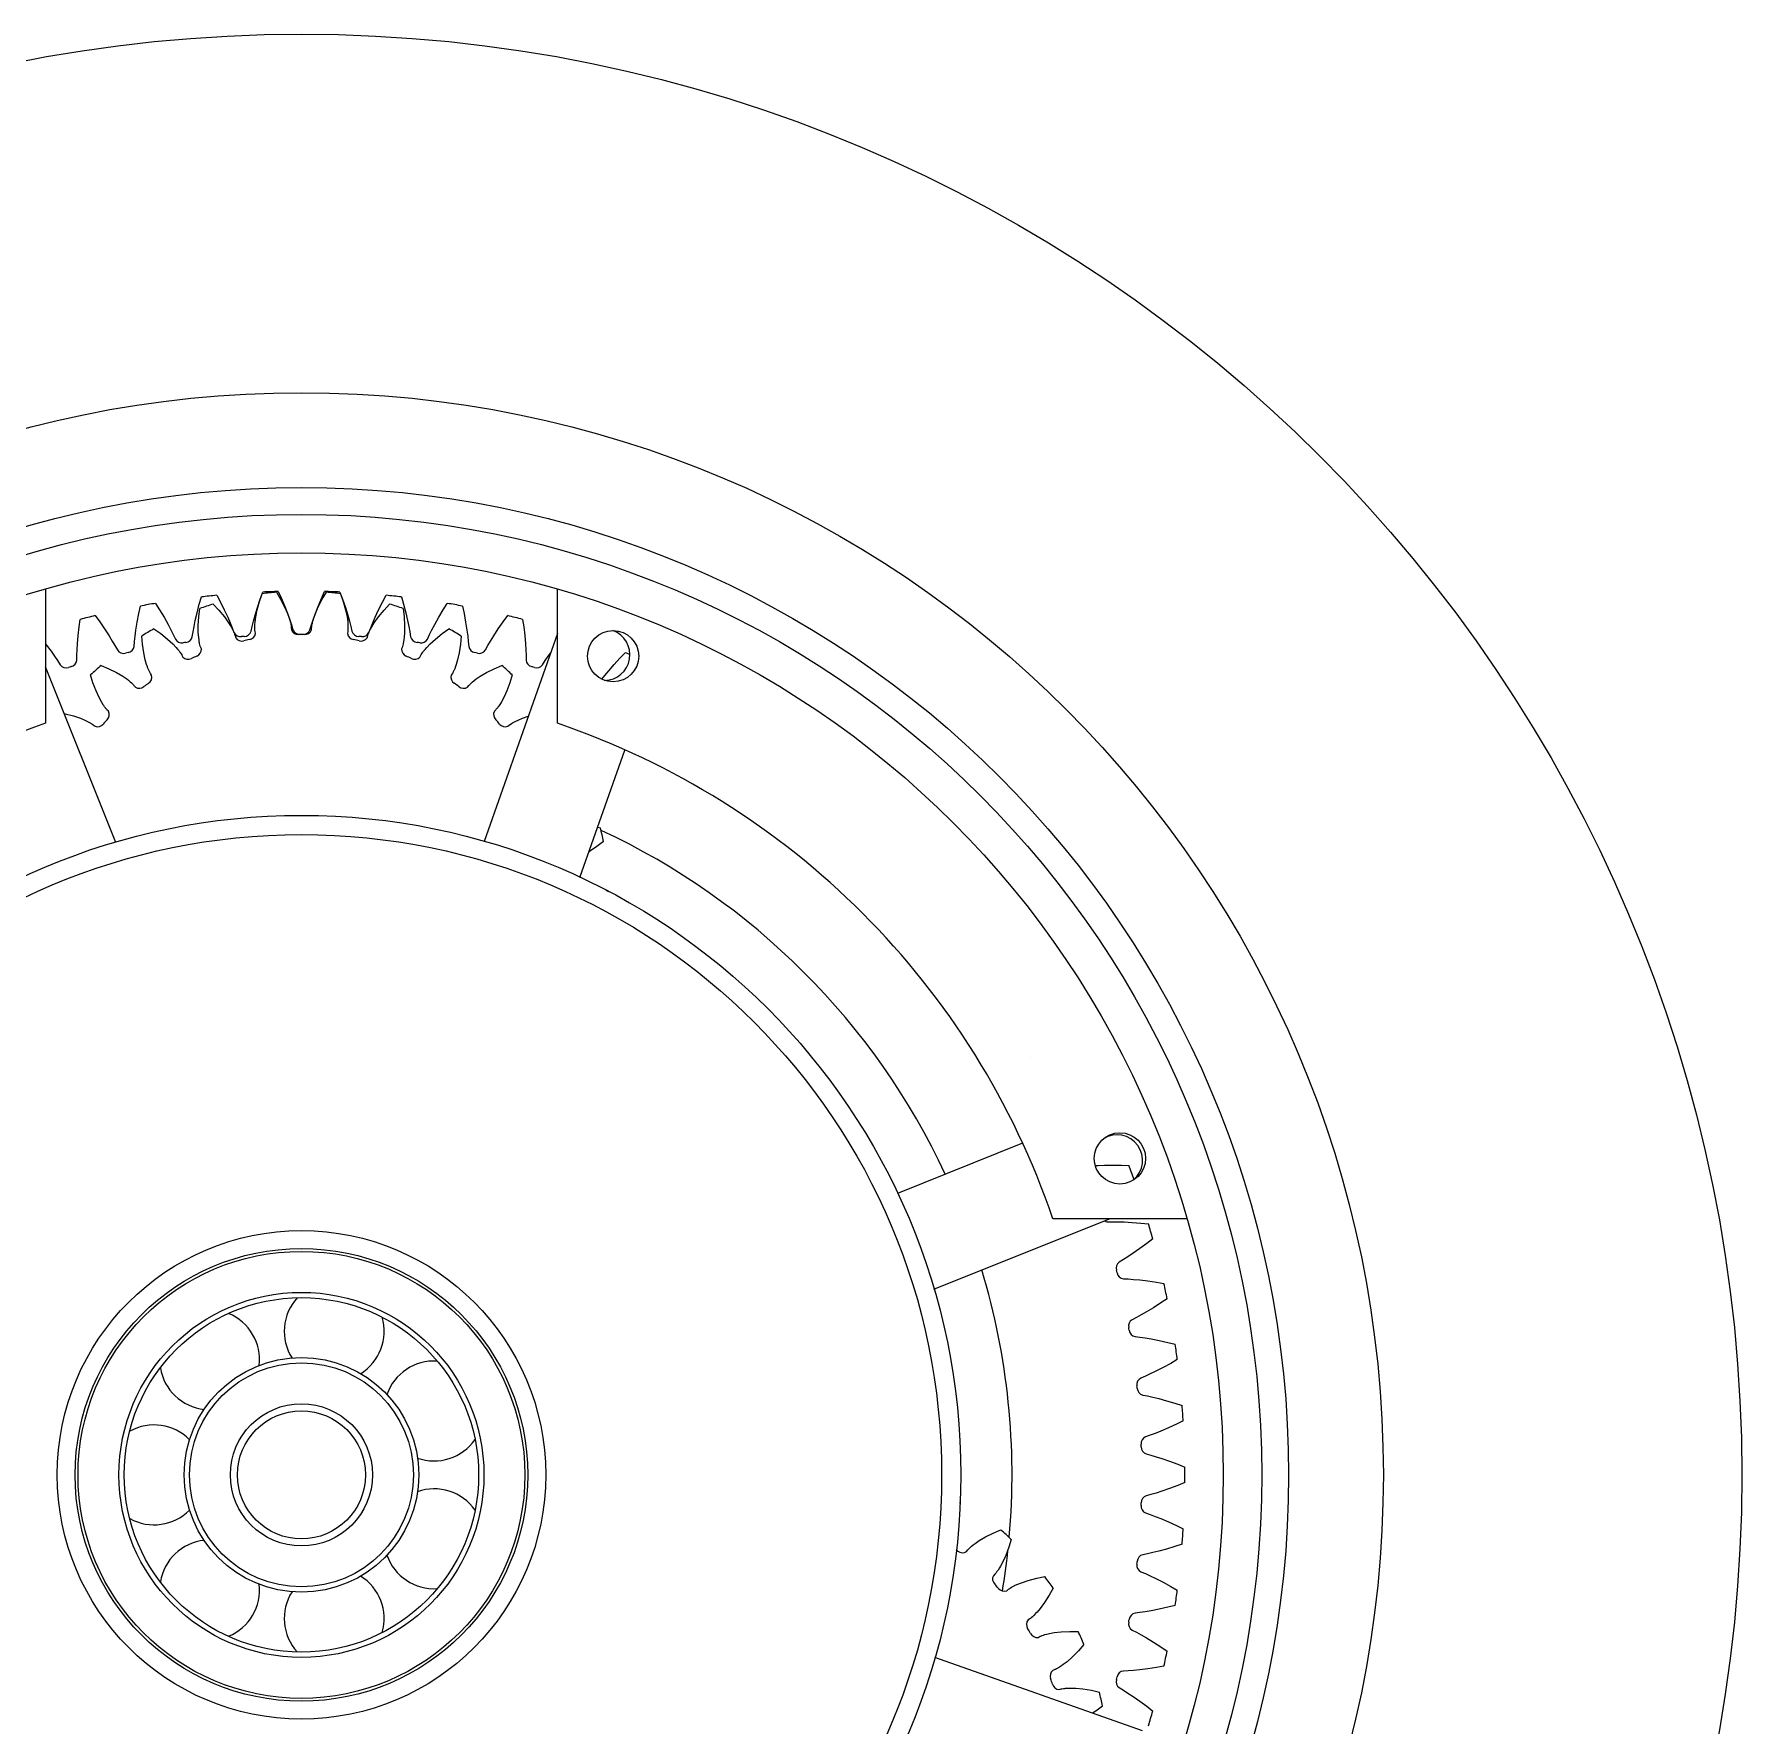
# Model space of a CAD drawing. Extents: x -3282 to 4846, y -1718 to 1845.
# Drawn here: x -2934.1 to -2667.4, y -1479.7 to -1215.5 of the extents above; entities that cross this region are included whole.
import ezdxf

# ---------------------------------------------------------------- set-up
doc = ezdxf.new("R2010")
doc.units = 0
doc.layers.get('0').update_dxf_attribs({"linetype": 'CONTINUOUS'})

msp = doc.modelspace()

# ---------------------------------------------------------------- linework, layer by layer
at = {"color": 4}
for p, q in [((-2932.395513, -1302.210172), (-2932.395513, -1323.167813)), ((-2852.395513, -1323.167813), (-2852.395513, -1302.210172)), ((-2852.395513, -1309.154648), (-2863.877328, -1341.61283)), ((-2921.388594, -1341.756888), (-2932.395513, -1314.338362)), ((-2848.893068, -1347.230793), (-2841.862527, -1327.356008)), ((-2779.766326, -1388.746059), (-2799.292114, -1396.58451)), ((-2793.613382, -1411.545938), (-2766.194857, -1400.539019)), ((-2754.066666, -1400.539019), (-2775.024307, -1400.539019)), ((-2761.011142, -1480.539019), (-2793.469324, -1469.057204))]:
    msp.add_line(p, q, dxfattribs=at)
at = {"color": 6}
for p, q in [((-2908.346781, -1304.567682), (-2908.018466, -1303.426025)), ((-2905.621354, -1303.174078), (-2905.062849, -1304.222527)), ((-2905.062849, -1304.222527), (-2904.451484, -1305.442475)), ((-2899.295091, -1305.445417), (-2898.933136, -1304.138681)), ((-2899.258684, -1305.079387), (-2898.823043, -1303.786197)), ((-2898.933136, -1304.138681), (-2898.510763, -1302.927099)), ((-2898.823043, -1303.786197), (-2898.41589, -1302.670223)), ((-2896.31297, -1302.696103), (-2895.647925, -1303.793391)), ((-2896.007043, -1302.586104), (-2895.523035, -1303.670959)), ((-2895.647925, -1303.793391), (-2895.022195, -1304.996317)), ((-2895.523035, -1303.670959), (-2894.998258, -1304.930581)), ((-2889.79278, -1304.93061), (-2889.267991, -1303.670959)), ((-2889.768831, -1304.996317), (-2889.143101, -1303.793391)), ((-2889.267991, -1303.670959), (-2888.783984, -1302.586104)), ((-2889.143101, -1303.793391), (-2888.478056, -1302.696102)), ((-2886.375136, -1302.670223), (-2885.967983, -1303.786197)), ((-2886.280262, -1302.9271), (-2885.85789, -1304.138681)), ((-2885.967983, -1303.786197), (-2885.532351, -1305.079358)), ((-2885.85789, -1304.138681), (-2885.495936, -1305.445417)), ((-2880.339556, -1305.442502), (-2879.728177, -1304.222527)), ((-2879.728177, -1304.222527), (-2879.169672, -1303.174078)), ((-2876.772561, -1303.426025), (-2876.444245, -1304.567682)), ((-2927.115097, -1308.110933), (-2926.948865, -1306.934694)), ((-2924.610146, -1306.351586), (-2923.911161, -1307.312102)), ((-2918.04423, -1307.35284), (-2917.792805, -1306.011606)), ((-2917.792805, -1306.011606), (-2917.544928, -1304.849827)), ((-2915.17123, -1304.43128), (-2914.54095, -1305.438216)), ((-2914.54095, -1305.438216), (-2913.845975, -1306.612545)), ((-2913.845975, -1306.612545), (-2913.229881, -1307.721926)), ((-2908.977585, -1307.124302), (-2908.691152, -1305.888111)), ((-2908.691152, -1305.888111), (-2908.346781, -1304.567682)), ((-2908.519805, -1307.865323), (-2908.437446, -1306.511888)), ((-2908.437446, -1306.511888), (-2908.276205, -1305.238966)), ((-2906.174465, -1304.55607), (-2905.295815, -1305.49111)), ((-2905.295815, -1305.49111), (-2904.433656, -1306.537652)), ((-2904.451484, -1305.442475), (-2903.914277, -1306.59213)), ((-2904.433656, -1306.537652), (-2903.779938, -1307.459848)), ((-2903.914277, -1306.59213), (-2903.526758, -1307.478522)), ((-2899.891039, -1307.224287), (-2899.630651, -1306.292586)), ((-2899.630651, -1306.292586), (-2899.258684, -1305.079387)), ((-2899.617086, -1307.307786), (-2899.5172, -1306.553776)), ((-2899.5172, -1306.553776), (-2899.295091, -1305.445417)), ((-2895.022195, -1304.996317), (-2894.574498, -1306.034277)), ((-2894.998258, -1304.930581), (-2894.542556, -1306.114909)), ((-2894.574498, -1306.034277), (-2894.320028, -1306.75104)), ((-2894.542556, -1306.114909), (-2894.217811, -1307.026174)), ((-2894.320028, -1306.75104), (-2894.226962, -1307.0577)), ((-2894.226962, -1307.0577), (-2894.128973, -1307.424502)), ((-2894.217812, -1307.026172), (-2893.95774, -1307.808664)), ((-2890.833286, -1307.808665), (-2890.573214, -1307.026172)), ((-2890.586314, -1307.136186), (-2890.470997, -1306.751038)), ((-2890.573215, -1307.026174), (-2890.248469, -1306.114906)), ((-2890.470999, -1306.751042), (-2890.216528, -1306.034277)), ((-2890.248469, -1306.114906), (-2889.79278, -1304.93061)), ((-2890.216528, -1306.034277), (-2889.768831, -1304.996317)), ((-2885.532351, -1305.079358), (-2885.160374, -1306.29259)), ((-2885.495936, -1305.445417), (-2885.273826, -1306.553776)), ((-2885.273826, -1306.553776), (-2885.17394, -1307.307783)), ((-2885.160374, -1306.29259), (-2884.899987, -1307.224288)), ((-2881.264268, -1307.478522), (-2880.876747, -1306.592127)), ((-2881.011088, -1307.459848), (-2880.35737, -1306.537652)), ((-2880.876747, -1306.592127), (-2880.339556, -1305.442502)), ((-2880.35737, -1306.537652), (-2879.495211, -1305.49111)), ((-2879.495211, -1305.49111), (-2878.61656, -1304.556069)), ((-2876.514821, -1305.238967), (-2876.35358, -1306.511888)), ((-2876.444245, -1304.567682), (-2876.099881, -1305.888081)), ((-2876.35358, -1306.511888), (-2876.271221, -1307.865323)), ((-2876.099881, -1305.888081), (-2875.813441, -1307.124305)), ((-2871.561144, -1307.721923), (-2870.945067, -1306.612572)), ((-2870.945067, -1306.612572), (-2870.250076, -1305.438216)), ((-2870.250076, -1305.438216), (-2869.619796, -1304.43128)), ((-2867.246098, -1304.849827), (-2866.998221, -1306.011606)), ((-2866.998221, -1306.011606), (-2866.746802, -1307.35281)), ((-2860.879865, -1307.312102), (-2860.18088, -1306.351586)), ((-2857.842161, -1306.934694), (-2857.67593, -1308.110933)), ((-2927.383949, -1310.730463), (-2927.272349, -1309.466439)), ((-2927.272349, -1309.466439), (-2927.115097, -1308.110933)), ((-2923.911161, -1307.312102), (-2923.135961, -1308.435092)), ((-2923.135961, -1308.435092), (-2922.443981, -1309.498794)), ((-2922.443981, -1309.498794), (-2921.936871, -1310.322627)), ((-2918.463617, -1310.384336), (-2918.371917, -1309.56487)), ((-2918.371918, -1309.564873), (-2918.243732, -1308.606)), ((-2918.243732, -1308.606), (-2918.04423, -1307.35284)), ((-2917.240647, -1310.809292), (-2917.347585, -1309.530662)), ((-2915.433755, -1308.425713), (-2914.379899, -1309.157639)), ((-2914.379899, -1309.157639), (-2913.318992, -1310.002058)), ((-2913.229881, -1307.721926), (-2912.781473, -1308.579127)), ((-2912.781475, -1308.579125), (-2912.415032, -1309.317807)), ((-2912.415032, -1309.317807), (-2912.086295, -1310.015937)), ((-2909.444557, -1309.644671), (-2909.320985, -1308.882967)), ((-2909.320985, -1308.882967), (-2909.172345, -1308.071895)), ((-2909.172346, -1308.071897), (-2908.977585, -1307.124302)), ((-2908.506621, -1308.995641), (-2908.519805, -1307.865323)), ((-2908.447556, -1309.753941), (-2908.506621, -1308.995641)), ((-2903.779938, -1307.459848), (-2903.382006, -1308.108041)), ((-2903.526759, -1307.478519), (-2903.212736, -1308.240964)), ((-2903.382006, -1308.108042), (-2903.227215, -1308.38865)), ((-2903.227215, -1308.38865), (-2903.055104, -1308.727064)), ((-2903.212736, -1308.240964), (-2902.933499, -1308.960326)), ((-2903.055104, -1308.727064), (-2903.051063, -1308.73544)), ((-2903.051063, -1308.73544), (-2902.955456, -1308.94107)), ((-2902.955456, -1308.94107), (-2902.925589, -1309.008765)), ((-2902.925589, -1309.008765), (-2902.833493, -1309.23207)), ((-2902.833493, -1309.23207), (-2902.773675, -1309.395225)), ((-2902.773675, -1309.395225), (-2902.747497, -1309.475139)), ((-2902.747499, -1309.475132), (-2902.660074, -1309.812629)), ((-2900.272299, -1308.774241), (-2900.095893, -1308.023014)), ((-2900.095893, -1308.023014), (-2899.891038, -1307.224285)), ((-2899.667935, -1308.242281), (-2899.667038, -1308.138425)), ((-2899.664905, -1308.458985), (-2899.667935, -1308.242281)), ((-2899.667038, -1308.138425), (-2899.664231, -1308.015548)), ((-2899.664578, -1308.469286), (-2899.664905, -1308.458985)), ((-2899.651765, -1308.701852), (-2899.664578, -1308.469286)), ((-2899.664231, -1308.015548), (-2899.654215, -1307.782961)), ((-2899.654215, -1307.782961), (-2899.649806, -1307.708488)), ((-2899.640691, -1308.814759), (-2899.651765, -1308.701852)), ((-2899.649806, -1307.708488), (-2899.617086, -1307.307781)), ((-2899.583285, -1309.158638), (-2899.640691, -1308.814759)), ((-2894.128973, -1307.424502), (-2894.126761, -1307.433535)), ((-2894.126761, -1307.433535), (-2894.075996, -1307.654549)), ((-2894.075996, -1307.654549), (-2894.060857, -1307.726975)), ((-2894.060857, -1307.726975), (-2894.0172, -1307.964548)), ((-2894.0172, -1307.964548), (-2893.992611, -1308.136574)), ((-2893.992611, -1308.136574), (-2893.983621, -1308.220185)), ((-2893.983621, -1308.220177), (-2893.968276, -1308.568477)), ((-2893.95774, -1307.808664), (-2893.729363, -1308.545752)), ((-2891.061665, -1308.545757), (-2890.833286, -1307.808665)), ((-2890.82275, -1308.568477), (-2890.807405, -1308.220177)), ((-2890.807405, -1308.220177), (-2890.794762, -1308.107435)), ((-2890.794762, -1308.107435), (-2890.758942, -1307.877287)), ((-2890.758942, -1307.877287), (-2890.757121, -1307.867143)), ((-2890.757121, -1307.867143), (-2890.715029, -1307.654545)), ((-2890.715029, -1307.654545), (-2890.692559, -1307.553145)), ((-2890.692559, -1307.553145), (-2890.664266, -1307.433537)), ((-2890.664266, -1307.433537), (-2890.606111, -1307.208114)), ((-2890.606111, -1307.208114), (-2890.586314, -1307.136186)), ((-2885.150335, -1308.814759), (-2885.207741, -1309.158638)), ((-2885.17394, -1307.307783), (-2885.146666, -1307.627091)), ((-2885.141747, -1308.731114), (-2885.150336, -1308.814767)), ((-2885.146666, -1307.627091), (-2885.12708, -1308.006251)), ((-2885.130032, -1308.557735), (-2885.141747, -1308.731114)), ((-2885.12334, -1308.316276), (-2885.130032, -1308.557735)), ((-2885.12708, -1308.006251), (-2885.126795, -1308.015546)), ((-2885.126795, -1308.015546), (-2885.123091, -1308.242286)), ((-2885.123091, -1308.242286), (-2885.12334, -1308.316276)), ((-2884.899988, -1307.224285), (-2884.695133, -1308.023013)), ((-2884.695133, -1308.023013), (-2884.518729, -1308.774236)), ((-2882.130952, -1309.812629), (-2882.043527, -1309.475132)), ((-2882.043527, -1309.475132), (-2882.00772, -1309.367482)), ((-2882.00772, -1309.367482), (-2881.924833, -1309.149811)), ((-2881.924833, -1309.149811), (-2881.920942, -1309.140267)), ((-2881.920942, -1309.140267), (-2881.835568, -1308.941065)), ((-2881.85753, -1308.960331), (-2881.57829, -1308.240965)), ((-2881.835568, -1308.941065), (-2881.792507, -1308.846553)), ((-2881.792507, -1308.846553), (-2881.739964, -1308.735441)), ((-2881.739964, -1308.735441), (-2881.636212, -1308.527036)), ((-2881.636212, -1308.527036), (-2881.601893, -1308.460795)), ((-2881.601893, -1308.460795), (-2881.40902, -1308.10804)), ((-2881.57829, -1308.240965), (-2881.264268, -1307.478519)), ((-2881.409022, -1308.108044), (-2881.011088, -1307.459848)), ((-2876.284405, -1308.995641), (-2876.34347, -1309.753939)), ((-2876.271221, -1307.865323), (-2876.284405, -1308.995641)), ((-2875.813441, -1307.124305), (-2875.61868, -1308.071897)), ((-2875.618681, -1308.071895), (-2875.470042, -1308.882967)), ((-2875.470042, -1308.882967), (-2875.34647, -1309.644665)), ((-2872.704734, -1310.015942), (-2872.375995, -1309.317807)), ((-2872.375995, -1309.317807), (-2872.009551, -1308.579125)), ((-2872.009553, -1308.579127), (-2871.561144, -1307.721923)), ((-2871.472034, -1310.002058), (-2870.411127, -1309.157638)), ((-2870.411127, -1309.157638), (-2869.35727, -1308.425713)), ((-2867.443441, -1309.530663), (-2867.550379, -1310.809292)), ((-2866.746802, -1307.35281), (-2866.547294, -1308.606003)), ((-2866.547294, -1308.606003), (-2866.419108, -1309.564873)), ((-2866.419109, -1309.56487), (-2866.327409, -1310.384335)), ((-2862.854155, -1310.322627), (-2862.347043, -1309.498791)), ((-2862.347043, -1309.498791), (-2861.655082, -1308.435117)), ((-2861.655082, -1308.435117), (-2860.879865, -1307.312102)), ((-2857.67593, -1308.110933), (-2857.51868, -1309.466408)), ((-2857.51868, -1309.466408), (-2857.407077, -1310.730466)), ((-2932.395513, -1310.751846), (-2932.276183, -1310.901236)), ((-2932.276183, -1310.901236), (-2931.511689, -1311.914077)), ((-2931.511689, -1311.914077), (-2930.948346, -1312.700529)), ((-2927.479248, -1312.519805), (-2927.444935, -1311.695939)), ((-2927.444935, -1311.695942), (-2927.383949, -1310.730463)), ((-2921.936872, -1310.322625), (-2921.519794, -1311.033946)), ((-2921.519794, -1311.033946), (-2921.143159, -1311.707445)), ((-2918.533755, -1311.152804), (-2918.463617, -1310.384336)), ((-2917.039811, -1312.150274), (-2917.240647, -1310.809292)), ((-2916.791908, -1313.253151), (-2917.039811, -1312.150274)), ((-2913.318992, -1310.002058), (-2912.487824, -1310.768187)), ((-2912.487824, -1310.768187), (-2911.963821, -1311.31948)), ((-2911.963821, -1311.319481), (-2911.75407, -1311.561775)), ((-2911.75407, -1311.561775), (-2911.515361, -1311.857009)), ((-2911.515361, -1311.857009), (-2911.509667, -1311.864362)), ((-2911.509667, -1311.864362), (-2911.373396, -1312.04562)), ((-2911.373396, -1312.04562), (-2911.330107, -1312.105627)), ((-2911.330107, -1312.105627), (-2911.193596, -1312.304904)), ((-2911.193596, -1312.304904), (-2911.101163, -1312.452056)), ((-2908.39625, -1310.15269), (-2908.447557, -1309.753937)), ((-2908.385079, -1310.226452), (-2908.39625, -1310.15269)), ((-2908.346519, -1310.45604), (-2908.385079, -1310.226452)), ((-2908.323717, -1310.576815), (-2908.346519, -1310.45604)), ((-2908.303002, -1310.678588), (-2908.323717, -1310.576815)), ((-2908.254983, -1310.889927), (-2908.303002, -1310.678588)), ((-2908.252521, -1310.899934), (-2908.254983, -1310.889927)), ((-2908.191635, -1311.124754), (-2908.252521, -1310.899934)), ((-2908.157328, -1311.232892), (-2908.191635, -1311.124754)), ((-2908.02968, -1311.55732), (-2908.157328, -1311.232892)), ((-2876.633698, -1311.232892), (-2876.761346, -1311.55732)), ((-2876.607907, -1311.15286), (-2876.633701, -1311.232899)), ((-2876.560401, -1310.985705), (-2876.607907, -1311.15286)), ((-2876.503653, -1310.750914), (-2876.560401, -1310.985705)), ((-2876.488025, -1310.678592), (-2876.503653, -1310.750914)), ((-2876.444507, -1310.456038), (-2876.488025, -1310.678592)), ((-2876.442853, -1310.446886), (-2876.444507, -1310.456038)), ((-2876.383179, -1310.07194), (-2876.442853, -1310.446886)), ((-2876.34347, -1309.753939), (-2876.383179, -1310.07194)), ((-2873.674675, -1312.426922), (-2873.548342, -1312.231241)), ((-2873.548342, -1312.231241), (-2873.542552, -1312.222715)), ((-2873.542552, -1312.222715), (-2873.417628, -1312.045616)), ((-2873.417628, -1312.045616), (-2873.355857, -1311.962123)), ((-2873.355857, -1311.962123), (-2873.281361, -1311.864363)), ((-2873.281361, -1311.864363), (-2873.136546, -1311.682083)), ((-2873.136546, -1311.682083), (-2873.089205, -1311.624425)), ((-2873.089205, -1311.624425), (-2872.827204, -1311.319479)), ((-2872.827207, -1311.319482), (-2872.303202, -1310.768187)), ((-2872.303202, -1310.768187), (-2871.472034, -1310.002058)), ((-2867.751215, -1312.150274), (-2867.999118, -1313.253151)), ((-2867.550379, -1310.809292), (-2867.751215, -1312.150274)), ((-2866.327409, -1310.384335), (-2866.257272, -1311.152798)), ((-2863.64787, -1311.707449), (-2863.271232, -1311.033947)), ((-2863.271232, -1311.033947), (-2862.854154, -1310.322625)), ((-2857.407077, -1310.730466), (-2857.346091, -1311.695942)), ((-2857.346091, -1311.695939), (-2857.311778, -1312.519805)), ((-2853.84268, -1312.700529), (-2853.461692, -1312.168653)), ((-2842.644971, -1312.994788), (-2841.81911, -1312.140899)), ((-2930.948348, -1312.700527), (-2930.482666, -1313.381021)), ((-2930.482666, -1313.381021), (-2930.059967, -1314.026606)), ((-2927.49561, -1313.291294), (-2927.479248, -1312.519805)), ((-2923.686162, -1314.13591), (-2922.50316, -1314.632732)), ((-2922.50316, -1314.632732), (-2921.289872, -1315.238124)), ((-2916.576475, -1313.982601), (-2916.791908, -1313.253151)), ((-2916.443386, -1314.361969), (-2916.576476, -1313.982596)), ((-2916.417123, -1314.431796), (-2916.443386, -1314.361969)), ((-2916.331671, -1314.648349), (-2916.417123, -1314.431796)), ((-2916.284257, -1314.761745), (-2916.331671, -1314.648349)), ((-2916.242835, -1314.856987), (-2916.284257, -1314.761745)), ((-2916.151925, -1315.053724), (-2916.242835, -1314.856987)), ((-2916.147436, -1315.063001), (-2916.151925, -1315.053724)), ((-2916.041138, -1315.270249), (-2916.147436, -1315.063001)), ((-2911.101163, -1312.452056), (-2911.058942, -1312.524782)), ((-2911.058946, -1312.524775), (-2910.903261, -1312.836721)), ((-2873.887765, -1312.836721), (-2873.732081, -1312.524775)), ((-2873.732081, -1312.524775), (-2873.674675, -1312.426922)), ((-2868.578516, -1314.924483), (-2868.68284, -1315.142344)), ((-2868.548193, -1314.856991), (-2868.578516, -1314.924483)), ((-2868.459354, -1314.648348), (-2868.548193, -1314.856991)), ((-2868.455834, -1314.63974), (-2868.459354, -1314.648348)), ((-2868.319508, -1314.285394), (-2868.455834, -1314.63974)), ((-2868.21455, -1313.982598), (-2868.319508, -1314.285394)), ((-2867.999118, -1313.253151), (-2868.21455, -1313.982598)), ((-2863.501154, -1315.238124), (-2862.287866, -1314.632732)), ((-2862.287866, -1314.632732), (-2861.104862, -1314.135909)), ((-2857.311778, -1312.519805), (-2857.295417, -1313.291288)), ((-2854.731062, -1314.026611), (-2854.30836, -1313.381022)), ((-2854.30836, -1313.381022), (-2853.842679, -1312.700527)), ((-2845.01903, -1315.701246), (-2844.402198, -1314.956004)), ((-2844.402198, -1314.956004), (-2843.568936, -1313.998984)), ((-2843.568936, -1313.998984), (-2842.644971, -1312.994788)), ((-2924.957996, -1316.843075), (-2925.328439, -1315.614621)), ((-2924.482743, -1318.112998), (-2924.957996, -1316.843075)), ((-2921.289872, -1315.238124), (-2920.31758, -1315.814701)), ((-2920.31758, -1315.814701), (-2919.690407, -1316.245001)), ((-2919.690407, -1316.245002), (-2919.434864, -1316.438391)), ((-2919.434864, -1316.438391), (-2919.139988, -1316.677544)), ((-2919.139988, -1316.677544), (-2919.13289, -1316.683552)), ((-2919.13289, -1316.683552), (-2918.961911, -1316.832517)), ((-2918.961911, -1316.832517), (-2918.907092, -1316.882212)), ((-2918.907092, -1316.882212), (-2918.732132, -1317.048752)), ((-2918.732132, -1317.048752), (-2918.611124, -1317.173471)), ((-2918.611124, -1317.173471), (-2918.554706, -1317.235829)), ((-2918.55471, -1317.235823), (-2918.337571, -1317.508584)), ((-2915.985097, -1315.36889), (-2916.041138, -1315.270249)), ((-2915.792787, -1315.65969), (-2915.985097, -1315.36889)), ((-2868.805929, -1315.36889), (-2868.998239, -1315.65969)), ((-2868.764061, -1315.29597), (-2868.805932, -1315.368897)), ((-2868.68284, -1315.142344), (-2868.764061, -1315.29597)), ((-2866.453455, -1317.508584), (-2866.236316, -1317.235823)), ((-2866.236316, -1317.235823), (-2866.159819, -1317.152044)), ((-2866.159819, -1317.152044), (-2865.995563, -1316.986905)), ((-2865.995563, -1316.986905), (-2865.988127, -1316.979769)), ((-2865.988127, -1316.979769), (-2865.829111, -1316.832514)), ((-2865.829111, -1316.832514), (-2865.751331, -1316.763687)), ((-2865.751331, -1316.763687), (-2865.658138, -1316.683553)), ((-2865.658138, -1316.683553), (-2865.478589, -1316.535365)), ((-2865.478589, -1316.535365), (-2865.420295, -1316.48881)), ((-2865.420295, -1316.48881), (-2865.100618, -1316.245)), ((-2865.100621, -1316.245003), (-2864.473446, -1315.814701)), ((-2864.473446, -1315.814701), (-2863.501154, -1315.238124)), ((-2859.833031, -1316.843075), (-2860.308283, -1318.112998)), ((-2859.462588, -1315.614622), (-2859.833031, -1316.843075)), ((-2845.472789, -1316.274057), (-2845.019029, -1315.701245)), ((-2924.010956, -1319.140232), (-2924.482743, -1318.112998)), ((-2923.64857, -1319.808951), (-2924.010956, -1319.140232)), ((-2923.439514, -1320.152358), (-2923.648572, -1319.808947)), ((-2923.399307, -1320.215199), (-2923.439514, -1320.152358)), ((-2923.270698, -1320.409254), (-2923.399307, -1320.215199)), ((-2923.200744, -1320.510313), (-2923.270698, -1320.409254)), ((-2861.520327, -1320.409252), (-2861.650604, -1320.594865)), ((-2861.515094, -1320.401565), (-2861.520327, -1320.409252)), ((-2861.308074, -1320.083306), (-2861.515094, -1320.401565)), ((-2861.142455, -1319.808949), (-2861.308074, -1320.083306)), ((-2860.78007, -1319.140232), (-2861.142455, -1319.808948)), ((-2860.308283, -1318.112998), (-2860.78007, -1319.140232)), ((-2929.460936, -1321.648471), (-2929.310573, -1321.677102)), ((-2929.310573, -1321.677102), (-2927.997929, -1322.017008)), ((-2927.997929, -1322.017008), (-2926.927007, -1322.378835)), ((-2926.927007, -1322.378835), (-2926.224075, -1322.669335)), ((-2926.224075, -1322.669336), (-2925.933909, -1322.805369)), ((-2925.933909, -1322.805369), (-2925.595754, -1322.977988)), ((-2925.595754, -1322.977988), (-2925.587561, -1322.982388)), ((-2925.587561, -1322.982388), (-2925.389347, -1323.09255)), ((-2923.140425, -1320.594862), (-2923.200744, -1320.510313)), ((-2923.010598, -1320.768398), (-2923.140425, -1320.594862)), ((-2923.004279, -1320.776539), (-2923.010598, -1320.768398)), ((-2922.857214, -1320.957158), (-2923.004279, -1320.776539)), ((-2922.781889, -1321.041992), (-2922.857214, -1320.957158)), ((-2922.533321, -1321.286454), (-2922.781889, -1321.041992)), ((-2862.009137, -1321.041992), (-2862.257706, -1321.286454)), ((-2861.953023, -1320.97937), (-2862.009142, -1321.041998)), ((-2861.841636, -1320.845989), (-2861.953023, -1320.97937)), ((-2861.694296, -1320.654578), (-2861.841636, -1320.845989)), ((-2861.650604, -1320.594865), (-2861.694296, -1320.654578)), ((-2859.401675, -1323.092547), (-2859.311284, -1323.041396)), ((-2859.311284, -1323.041396), (-2859.203466, -1322.982389)), ((-2859.203466, -1322.982389), (-2858.997032, -1322.874769)), ((-2858.997032, -1322.874769), (-2858.930332, -1322.841352)), ((-2858.930332, -1322.841352), (-2858.56695, -1322.669335)), ((-2858.566953, -1322.669337), (-2857.864019, -1322.378835)), ((-2857.864019, -1322.378835), (-2856.96615, -1322.075477)), ((-2925.389347, -1323.09255), (-2925.325394, -1323.129761)), ((-2925.325394, -1323.129761), (-2925.119631, -1323.256286)), ((-2925.119631, -1323.256286), (-2924.975338, -1323.35312)), ((-2924.975338, -1323.35312), (-2924.907187, -1323.402385)), ((-2924.907193, -1323.402381), (-2924.638088, -1323.624035)), ((-2860.152938, -1323.624035), (-2859.883833, -1323.402381)), ((-2859.883833, -1323.402381), (-2859.79159, -1323.336337)), ((-2859.79159, -1323.336337), (-2859.596588, -1323.208958)), ((-2859.596588, -1323.208958), (-2859.587831, -1323.203524)), ((-2859.587831, -1323.203524), (-2859.401675, -1323.092547)), ((-2845.224171, -1341.642076), (-2846.245933, -1342.418175)), ((-2846.115563, -1339.379007), (-2845.683634, -1339.480468)), ((-2847.376862, -1343.166218), (-2847.474706, -1343.221196)), ((-2846.245933, -1342.418175), (-2847.376862, -1343.166218)), ((-2844.85166, -1349.223798), (-2844.405199, -1349.434069)), ((-2768.379253, -1392.242727), (-2767.921912, -1392.213832)), ((-2767.921914, -1392.213832), (-2766.955349, -1392.173564)), ((-2766.955349, -1392.173564), (-2765.686584, -1392.152427)), ((-2765.686584, -1392.152427), (-2764.322067, -1392.167129)), ((-2764.322067, -1392.167129), (-2763.134895, -1392.209499)), ((-2766.45028, -1401.019423), (-2765.67869, -1401.00885)), ((-2765.67869, -1401.00885), (-2764.854128, -1401.01439)), ((-2764.854131, -1401.01439), (-2763.887112, -1401.041644)), ((-2763.887112, -1401.041644), (-2762.619963, -1401.109062)), ((-2762.619963, -1401.109062), (-2761.259795, -1401.218912)), ((-2761.259795, -1401.218912), (-2760.078471, -1401.343992)), ((-2761.444886, -1405.206937), (-2762.483791, -1405.935617)), ((-2760.349635, -1404.393017), (-2761.444886, -1405.206937)), ((-2759.414098, -1403.660937), (-2760.349635, -1404.393017)), ((-2763.985754, -1406.912817), (-2764.645698, -1407.312728)), ((-2763.289422, -1406.471169), (-2763.985754, -1406.912817)), ((-2762.483791, -1405.935617), (-2763.289424, -1406.47117)), ((-2764.000328, -1409.901186), (-2763.229881, -1409.944462)), ((-2763.229881, -1409.944462), (-2762.407714, -1410.007507)), ((-2762.407716, -1410.007507), (-2761.444954, -1410.10215)), ((-2761.444954, -1410.10215), (-2760.185595, -1410.257796)), ((-2760.185595, -1410.257796), (-2758.836403, -1410.462259)), ((-2758.836403, -1410.462259), (-2757.666682, -1410.66944)), ((-2758.149875, -1413.692122), (-2759.299234, -1414.427658)), ((-2757.165549, -1413.027084), (-2758.149875, -1413.692122)), ((-2761.952908, -1415.952141), (-2762.639141, -1416.305042)), ((-2761.227465, -1415.560142), (-2761.952908, -1415.952141)), ((-2760.386438, -1415.082093), (-2761.227467, -1415.560143)), ((-2759.299234, -1414.427658), (-2760.386438, -1415.082093)), ((-2762.175905, -1418.932213), (-2761.410353, -1419.029128)), ((-2761.410353, -1419.029128), (-2760.594587, -1419.149371)), ((-2760.594589, -1419.14937), (-2759.640775, -1419.310942)), ((-2759.640775, -1419.310942), (-2758.39534, -1419.554057)), ((-2758.39534, -1419.554057), (-2757.063698, -1419.852137)), ((-2757.063698, -1419.852137), (-2755.911278, -1420.140409)), ((-2758.93222, -1424.352592), (-2759.804548, -1424.770811)), ((-2757.802013, -1423.775591), (-2758.93222, -1424.352592)), ((-2756.604145, -1423.122022), (-2757.802013, -1423.775591)), ((-2755.575827, -1422.527267), (-2756.604145, -1423.122022)), ((-2760.555566, -1425.11125), (-2761.264744, -1425.415422)), ((-2759.804545, -1424.77081), (-2760.555566, -1425.11125)), ((-2760.985899, -1428.068507), (-2760.228972, -1428.218588)), ((-2760.228972, -1428.218588), (-2759.423581, -1428.395442)), ((-2759.423583, -1428.395442), (-2758.483363, -1428.623155)), ((-2758.483363, -1428.623155), (-2757.257921, -1428.952555)), ((-2757.257921, -1428.952555), (-2755.950315, -1429.342799)), ((-2755.950315, -1429.342799), (-2754.820811, -1429.710758)), ((-2754.652676, -1432.115202), (-2755.719978, -1432.636776)), ((-2759.800535, -1434.345521), (-2760.529204, -1434.599483)), ((-2759.027596, -1434.058299), (-2759.800535, -1434.345521)), ((-2758.128222, -1433.70195), (-2759.027598, -1434.0583)), ((-2756.960519, -1433.205194), (-2758.128222, -1433.70195)), ((-2755.719978, -1432.636776), (-2756.960519, -1433.205194)), ((-2760.436107, -1437.265556), (-2759.691494, -1437.468072)), ((-2759.691494, -1437.468072), (-2758.900401, -1437.700677)), ((-2758.900403, -1437.700676), (-2757.978357, -1437.993421)), ((-2757.978357, -1437.993421), (-2756.778879, -1438.407501)), ((-2756.778879, -1438.407501), (-2755.50168, -1438.888009)), ((-2755.50168, -1438.888009), (-2754.400595, -1439.333861)), ((-2757.97836, -1443.084618), (-2758.900403, -1443.377362)), ((-2756.77885, -1442.670526), (-2757.97836, -1443.084618)), ((-2755.50168, -1442.190029), (-2756.77885, -1442.670526)), ((-2754.400595, -1441.744177), (-2755.50168, -1442.190029)), ((-2789.501155, -1444.530663), (-2789.542285, -1445.022445)), ((-2759.691493, -1443.609966), (-2760.436102, -1443.81248)), ((-2758.900401, -1443.377361), (-2759.691493, -1443.609966)), ((-2760.529209, -1446.478553), (-2759.800536, -1446.732517)), ((-2759.800536, -1446.732517), (-2759.027596, -1447.019739)), ((-2759.027598, -1447.019738), (-2758.128219, -1447.376089)), ((-2758.128219, -1447.376089), (-2756.960547, -1447.872832)), ((-2756.960547, -1447.872832), (-2755.719978, -1448.441262)), ((-2755.719978, -1448.441262), (-2754.652676, -1448.962836)), ((-2787.158335, -1451.245003), (-2786.53116, -1450.814701)), ((-2786.53116, -1450.814701), (-2785.558868, -1450.238124)), ((-2785.558868, -1450.238124), (-2784.345579, -1449.632732)), ((-2784.345579, -1449.632732), (-2783.162576, -1449.135909)), ((-2781.520301, -1450.614622), (-2781.890744, -1451.843075)), ((-2788.511169, -1452.508584), (-2788.294029, -1452.235823)), ((-2788.294029, -1452.235823), (-2788.217533, -1452.152044)), ((-2788.217533, -1452.152044), (-2788.053277, -1451.986905)), ((-2788.053277, -1451.986905), (-2788.04584, -1451.979769)), ((-2788.04584, -1451.979769), (-2787.886825, -1451.832514)), ((-2787.886825, -1451.832514), (-2787.809045, -1451.763687)), ((-2787.809045, -1451.763687), (-2787.715851, -1451.683553)), ((-2787.715851, -1451.683553), (-2787.536303, -1451.535365)), ((-2787.536303, -1451.535365), (-2787.478009, -1451.48881)), ((-2787.478009, -1451.48881), (-2787.158332, -1451.245)), ((-2782.365997, -1453.112998), (-2782.837783, -1454.140232)), ((-2781.890744, -1451.843075), (-2782.365997, -1453.112998)), ((-2760.228972, -1452.85945), (-2760.985894, -1453.009529)), ((-2759.423581, -1452.682595), (-2760.228972, -1452.85945)), ((-2758.483366, -1452.454884), (-2759.423584, -1452.682596)), ((-2757.257892, -1452.125474), (-2758.483366, -1452.454884)), ((-2755.950315, -1451.735238), (-2757.257892, -1452.125474)), ((-2754.820811, -1451.36728), (-2755.950315, -1451.735238)), ((-2784.06685, -1456.041992), (-2784.315419, -1456.286454)), ((-2784.010736, -1455.97937), (-2784.066855, -1456.041998)), ((-2783.89935, -1455.845989), (-2784.010736, -1455.97937)), ((-2783.75201, -1455.654578), (-2783.89935, -1455.845989)), ((-2783.708317, -1455.594865), (-2783.75201, -1455.654578)), ((-2783.57804, -1455.409252), (-2783.708317, -1455.594865)), ((-2783.572807, -1455.401565), (-2783.57804, -1455.409252)), ((-2783.365788, -1455.083306), (-2783.572807, -1455.401565)), ((-2783.200169, -1454.808949), (-2783.365788, -1455.083306)), ((-2782.837783, -1454.140232), (-2783.200169, -1454.808948)), ((-2777.538167, -1456.677102), (-2776.27772, -1456.437097)), ((-2761.264749, -1455.662613), (-2760.555567, -1455.966788)), ((-2760.555567, -1455.966788), (-2759.804545, -1456.307228)), ((-2759.804548, -1456.307227), (-2758.932217, -1456.725447)), ((-2782.210652, -1458.624035), (-2781.941547, -1458.402381)), ((-2781.941547, -1458.402381), (-2781.849303, -1458.336337)), ((-2781.849303, -1458.336337), (-2781.654302, -1458.208958)), ((-2781.654302, -1458.208958), (-2781.645545, -1458.203524)), ((-2781.645545, -1458.203524), (-2781.459388, -1458.092547)), ((-2781.459388, -1458.092547), (-2781.368998, -1458.041396)), ((-2781.368998, -1458.041396), (-2781.26118, -1457.982389)), ((-2781.26118, -1457.982389), (-2781.054745, -1457.874769)), ((-2781.054745, -1457.874769), (-2780.988045, -1457.841352)), ((-2780.988045, -1457.841352), (-2780.624663, -1457.669335)), ((-2780.624667, -1457.669337), (-2779.921732, -1457.378835)), ((-2779.921732, -1457.378835), (-2778.85081, -1457.017008)), ((-2778.85081, -1457.017008), (-2777.538167, -1456.677102)), ((-2774.978774, -1458.224944), (-2775.596532, -1459.349533)), ((-2758.932217, -1456.725447), (-2757.802041, -1457.302433)), ((-2757.802041, -1457.302433), (-2756.604145, -1457.956015)), ((-2756.604145, -1457.956015), (-2755.575827, -1458.55077)), ((-2777.000482, -1461.399592), (-2777.493982, -1461.97835)), ((-2776.325431, -1460.492895), (-2777.000482, -1461.399592)), ((-2775.596532, -1459.349533), (-2776.325431, -1460.492895)), ((-2759.640778, -1461.767096), (-2760.59459, -1461.928667)), ((-2758.39531, -1461.523974), (-2759.640778, -1461.767096)), ((-2757.063698, -1461.225901), (-2758.39531, -1461.523974)), ((-2755.911278, -1460.937629), (-2757.063698, -1461.225901)), ((-2778.598089, -1463.004256), (-2778.892052, -1463.191695)), ((-2778.530181, -1462.954669), (-2778.598095, -1463.00426)), ((-2778.393497, -1462.847361), (-2778.530181, -1462.954669)), ((-2778.209581, -1462.690767), (-2778.393497, -1462.847361)), ((-2778.154428, -1462.641443), (-2778.209581, -1462.690767)), ((-2777.988406, -1462.486972), (-2778.154428, -1462.641443)), ((-2777.98169, -1462.48054), (-2777.988406, -1462.486972)), ((-2777.713024, -1462.212278), (-2777.98169, -1462.48054)), ((-2777.493982, -1461.97835), (-2777.713024, -1462.212278)), ((-2761.410353, -1462.04891), (-2762.1759, -1462.145823)), ((-2760.594587, -1461.928667), (-2761.410353, -1462.04891)), ((-2777.319289, -1465.9158), (-2777.009981, -1465.75494)), ((-2777.009981, -1465.75494), (-2776.906022, -1465.709518)), ((-2776.906022, -1465.709518), (-2776.688798, -1465.625465)), ((-2776.688798, -1465.625465), (-2776.679102, -1465.62197)), ((-2776.679102, -1465.62197), (-2776.473941, -1465.552123)), ((-2776.473941, -1465.552123), (-2776.374891, -1465.520883)), ((-2776.374891, -1465.520883), (-2776.25716, -1465.485582)), ((-2776.25716, -1465.485582), (-2776.032861, -1465.423234)), ((-2776.032861, -1465.423234), (-2775.960671, -1465.404414)), ((-2775.960671, -1465.404414), (-2775.569465, -1465.311708)), ((-2775.56947, -1465.311709), (-2774.821497, -1465.173704)), ((-2774.821497, -1465.173704), (-2773.698749, -1465.042441)), ((-2773.698749, -1465.042441), (-2772.34412, -1464.982877)), ((-2772.34412, -1464.982877), (-2771.061316, -1465.010178)), ((-2770.16247, -1467.029022), (-2771.000544, -1468.000598)), ((-2762.639146, -1464.772992), (-2761.952909, -1465.125896)), ((-2761.952909, -1465.125896), (-2761.227465, -1465.517896)), ((-2761.227467, -1465.517895), (-2760.386435, -1465.995946)), ((-2760.386435, -1465.995946), (-2759.29926, -1466.650364)), ((-2759.29926, -1466.650364), (-2758.149875, -1467.385916)), ((-2772.800045, -1469.713959), (-2773.403092, -1470.177466)), ((-2771.951233, -1468.967427), (-2772.800045, -1469.713959)), ((-2771.000544, -1468.000598), (-2771.951233, -1468.967427)), ((-2758.149875, -1467.385916), (-2757.165549, -1468.050953)), ((-2774.696369, -1470.951397), (-2775.022879, -1471.073622)), ((-2774.619636, -1470.917012), (-2774.696376, -1470.9514)), ((-2774.463628, -1470.840467), (-2774.619636, -1470.917012)), ((-2774.251173, -1470.725534), (-2774.463628, -1470.840467)), ((-2774.18697, -1470.688755), (-2774.251173, -1470.725534)), ((-2773.99246, -1470.572177), (-2774.18697, -1470.688755)), ((-2773.984553, -1470.567282), (-2773.99246, -1470.572177)), ((-2773.665984, -1470.360741), (-2773.984553, -1470.567282)), ((-2773.403092, -1470.177467), (-2773.665984, -1470.360741)), ((-2763.22988, -1471.133575), (-2764.000323, -1471.176851)), ((-2762.407714, -1471.070531), (-2763.22988, -1471.133575)), ((-2761.444958, -1470.975888), (-2762.407717, -1471.070531)), ((-2760.185564, -1470.820237), (-2761.444958, -1470.975888)), ((-2758.836403, -1470.615779), (-2760.185564, -1470.820237)), ((-2757.666681, -1470.408598), (-2758.836403, -1470.615779)), ((-2774.050859, -1474.065194), (-2773.714864, -1473.972158)), ((-2773.714864, -1473.972158), (-2773.603733, -1473.949343)), ((-2773.603733, -1473.949343), (-2773.373781, -1473.91229)), ((-2773.373781, -1473.91229), (-2773.36357, -1473.910888)), ((-2773.36357, -1473.910888), (-2773.14837, -1473.885223)), ((-2773.14837, -1473.885223), (-2773.044989, -1473.875259)), ((-2773.044989, -1473.875259), (-2772.922492, -1473.865206)), ((-2772.922492, -1473.865206), (-2772.690132, -1473.850856)), ((-2772.690132, -1473.850856), (-2772.615606, -1473.847456)), ((-2772.615606, -1473.847456), (-2772.213674, -1473.838112)), ((-2772.213679, -1473.838112), (-2771.453358, -1473.858635)), ((-2771.453358, -1473.858635), (-2770.327854, -1473.963673)), ((-2770.327854, -1473.963673), (-2768.990442, -1474.187053)), ((-2768.990442, -1474.187053), (-2767.741348, -1474.480468)), ((-2764.645702, -1473.765306), (-2763.985755, -1474.16522)), ((-2763.985755, -1474.16522), (-2763.289422, -1474.606869)), ((-2763.289424, -1474.606868), (-2762.483788, -1475.142422)), ((-2768.303646, -1477.418175), (-2768.836733, -1477.77078)), ((-2767.281885, -1476.642076), (-2768.303646, -1477.418175)), ((-2762.483788, -1475.142422), (-2761.444911, -1475.871083)), ((-2761.444911, -1475.871083), (-2760.349635, -1476.68502)), ((-2760.349635, -1476.68502), (-2759.414098, -1477.417101))]:
    msp.add_line(p, q, dxfattribs=at)
msp.add_line((-2785.835474, -1471.618886), (-2785.834973, -1471.617168))
for radius in [225, 34.9, 28.505, 27.68, 18.32, 17.495, 11.1, 10]:
    msp.add_circle((-2892.395513, -1440.539019), radius)
for radius in [169, 154.196077]:
    msp.add_circle((-2892.395513, -1440.539019), radius, dxfattribs=at)
at = {"color": 4}
for centre, radius in [((-2892.395513, -1440.539019), 150), ((-2892.395513, -1440.539019), 144), ((-2843.712838, -1312.68695), 4), ((-2892.395513, -1440.539019), 103), ((-2892.395513, -1440.539019), 100), ((-2764.543444, -1391.113716), 4)]:
    msp.add_circle(centre, radius, dxfattribs=at)
at = {"color": 1}
for radius in [38.15, 35.35]:
    msp.add_circle((-2892.395513, -1440.539019), radius, dxfattribs=at)
at = {"color": 6}
for centre, radius, start, end in [((-2892.395532, -1440.53884), 138, 95.499628, 96.500372), ((-2892.39583, -1350.536003), 48, 94.680946, 97.319054), ((-2892.395519, -1440.538839), 138, 91.499628, 92.500372), ((-2892.395507, -1440.538839), 138, 87.499628, 88.500372), ((-2892.395196, -1350.536003), 48, 82.680946, 85.319054), ((-2892.395494, -1440.53884), 138, 83.499628, 84.500372), ((-2892.395557, -1440.538844), 138, 103.499628, 104.500372), ((-2892.395544, -1440.538842), 138, 99.499628, 100.500372), ((-2892.39645, -1350.536134), 48, 106.680946, 109.319054), ((-2892.394576, -1350.536134), 48, 70.680946, 73.319054), ((-2892.395482, -1440.538842), 138, 79.499628, 80.500372), ((-2892.39547, -1440.538844), 138, 75.499628, 76.500372), ((-2892.397029, -1350.536392), 48, 118.680946, 121.319054), ((-2910.546072, -1309.415999), 1.125, 274.7388, 348.272087), ((-2901.903596, -1308.507639), 1.125, 203.727634, 277.261213), ((-2892.395513, -1440.539019), 131.25, 93.907943, 94.092057), ((-2901.355179, -1308.46929), 1.125, 270.7388, 344.272087), ((-2900.694999, -1308.986252), 1.125, 278.380123, 351.185747), ((-2892.916696, -1308.16872), 1.125, 200.814253, 273.619877), ((-2892.670392, -1308.16601), 1.125, 199.727634, 273.261213), ((-2892.395513, -1350.539019), 41.25, 89.374728, 90.625272), ((-2892.395513, -1440.539019), 131.25, 89.907943, 90.092057), ((-2892.120635, -1308.16601), 1.125, 266.7388, 340.272087), ((-2891.87433, -1308.16872), 1.125, 266.380123, 339.185747), ((-2884.096027, -1308.986252), 1.125, 188.814253, 261.619877), ((-2883.435848, -1308.46929), 1.125, 195.727634, 269.261213), ((-2892.395513, -1440.539019), 131.25, 85.907943, 86.092057), ((-2882.88743, -1308.507639), 1.125, 262.7388, 336.272087), ((-2874.244954, -1309.415999), 1.125, 191.727634, 265.261213), ((-2892.393997, -1350.536392), 48, 58.680946, 61.319054), ((-2920.186281, -1311.115828), 1.125, 211.727634, 285.261213), ((-2892.395513, -1440.539019), 131.25, 101.907943, 102.092057), ((-2919.648538, -1311.001528), 1.125, 278.7388, 352.272087), ((-2911.090479, -1309.492511), 1.125, 207.727634, 281.261213), ((-2892.395513, -1440.539019), 131.25, 97.907943, 98.092057), ((-2909.152942, -1311.61984), 1.125, 290.380123, 3.185747), ((-2901.714588, -1309.202972), 1.125, 212.814253, 285.619877), ((-2892.395513, -1350.539019), 41.25, 101.374728, 102.625272), ((-2892.395513, -1350.539019), 41.25, 77.374728, 78.625272), ((-2883.076438, -1309.202972), 1.125, 254.380123, 327.185747), ((-2875.638085, -1311.61984), 1.125, 176.814253, 249.619877), ((-2892.395513, -1440.539019), 131.25, 81.907943, 82.092057), ((-2873.700548, -1309.492511), 1.125, 258.7388, 332.272087), ((-2865.142489, -1311.001527), 1.125, 187.727634, 261.261213), ((-2892.395513, -1440.539019), 131.25, 77.907943, 78.092057), ((-2864.604745, -1311.115828), 1.125, 254.7388, 328.272087), ((-2892.395446, -1440.538852), 138, 68.17155, 68.500372), ((-2929.146689, -1313.369683), 1.125, 215.727634, 289.261213), ((-2892.395513, -1440.539019), 131.25, 105.907943, 106.092057), ((-2928.618229, -1313.218149), 1.125, 282.7388, 356.272087), ((-2892.397542, -1350.536765), 48, 130.680946, 133.319054), ((-2910.105191, -1312.043809), 1.125, 224.814253, 297.619877), ((-2892.395513, -1350.539019), 41.25, 113.374728, 114.625272), ((-2892.395513, -1350.539019), 41.25, 65.374728, 66.625272), ((-2874.685835, -1312.043809), 1.125, 242.380123, 315.185747), ((-2892.393484, -1350.536765), 48, 46.680946, 49.319054), ((-2856.172797, -1313.218149), 1.125, 183.727634, 257.261213), ((-2892.395513, -1440.539019), 131.25, 73.907943, 74.092057), ((-2855.644337, -1313.369683), 1.125, 250.7388, 324.272087), ((-2917.721796, -1316.567071), 1.125, 236.814253, 309.619877), ((-2892.395513, -1350.539019), 41.25, 125.374728, 126.625272), ((-2916.878504, -1315.954383), 1.125, 302.380123, 15.185747), ((-2867.912522, -1315.954383), 1.125, 164.814253, 237.619877), ((-2892.395513, -1350.539019), 41.25, 53.374728, 54.625272), ((-2867.06923, -1316.567071), 1.125, 230.380123, 303.185747), ((-2892.395513, -1350.539019), 41.25, 137.374728, 138.625272), ((-2923.534042, -1321.80044), 1.125, 314.380123, 27.185747), ((-2861.256984, -1321.80044), 1.125, 152.814253, 225.619877), ((-2892.395513, -1350.539019), 41.25, 41.374728, 42.625272), ((-2924.231521, -1322.57507), 1.125, 248.814253, 321.619877), ((-2860.559505, -1322.57507), 1.125, 218.380123, 291.185747), ((-2892.392546, -1350.538388), 48, 10.680946, 13.319054), ((-2892.39248, -1350.539019), 48, 1.284873, 1.319054), ((-2777.619686, -1374.590566), 1.125, 218.051613, 218.095632), ((-2892.395344, -1440.538957), 138, 19.524938, 20.500372), ((-2766.416358, -1399.894934), 1.125, 239.104714, 268.272087), ((-2892.39534, -1440.538969), 138, 15.499628, 16.500372), ((-2764.021048, -1408.248376), 1.125, 123.727634, 197.261213), ((-2892.395513, -1440.539019), 131.25, 13.907943, 14.092057), ((-2763.888049, -1408.781803), 1.125, 190.7388, 264.272087), ((-2892.395337, -1440.538981), 138, 11.499628, 12.500372), ((-2762.08128, -1417.281985), 1.125, 119.727634, 193.261213), ((-2892.395513, -1440.539019), 131.25, 9.907943, 10.092057), ((-2761.985816, -1417.823389), 1.125, 186.7388, 260.272087), ((-2892.395335, -1440.538994), 138, 7.499628, 8.500372), ((-2760.77639, -1426.428899), 1.125, 115.727634, 189.261213), ((-2892.395513, -1440.539019), 131.25, 5.907943, 6.092057), ((-2760.718925, -1426.975644), 1.125, 182.7388, 256.272087), ((-2892.395334, -1440.539006), 138, 3.499628, 4.500372), ((-2760.112736, -1435.644556), 1.125, 111.727634, 185.261213), ((-2892.395513, -1440.539019), 131.25, 1.907943, 2.092057), ((-2760.093549, -1436.193978), 1.125, 178.7388, 252.272087), ((-2892.395333, -1440.539019), 138, 359.499628, 0.500372), ((-2814.45171, -1485.536392), 48, 58.680946, 58.715127), ((-2760.112735, -1445.433481), 1.125, 174.7388, 248.272087), ((-2892.395513, -1440.539019), 131.25, 357.907943, 358.092057), ((-2760.093549, -1444.884059), 1.125, 107.727634, 181.261213), ((-2814.451197, -1485.536765), 48, 46.680946, 49.319054), ((-2892.395334, -1440.539031), 138, 355.499628, 356.500372), ((-2814.453227, -1485.539019), 41.25, 53.374728, 53.824364), ((-2789.126943, -1451.567071), 1.125, 230.380123, 303.185747), ((-2760.718925, -1454.102393), 1.125, 103.727634, 177.261213), ((-2783.314698, -1456.80044), 1.125, 152.814253, 225.619877), ((-2814.450773, -1485.537236), 48, 34.680946, 37.319054), ((-2760.77639, -1454.649139), 1.125, 170.7388, 244.272087), ((-2892.395513, -1440.539019), 131.25, 353.907943, 354.092057), ((-2814.453227, -1485.539019), 41.25, 41.374728, 42.625272), ((-2782.617218, -1457.57507), 1.125, 218.380123, 291.185747), ((-2892.395335, -1440.539044), 138, 351.499628, 352.500372), ((-2778.020063, -1463.902511), 1.125, 140.814253, 213.619877), ((-2762.08128, -1463.796053), 1.125, 166.7388, 240.272087), ((-2892.395513, -1440.539019), 131.25, 349.907943, 350.092057), ((-2761.985816, -1463.254648), 1.125, 99.727634, 173.261213), ((-2814.453227, -1485.539019), 41.25, 29.374728, 30.625272), ((-2777.498879, -1464.805227), 1.125, 206.380123, 279.185747), ((-2814.450456, -1485.537785), 48, 22.680946, 25.319054), ((-2892.395337, -1440.539056), 138, 347.499628, 348.500372), ((-2774.317732, -1471.950201), 1.125, 128.814253, 201.619877), ((-2814.453227, -1485.539019), 41.25, 17.374728, 18.625272), ((-2892.395513, -1440.539019), 131.25, 345.907943, 346.092057), ((-2763.888049, -1472.296235), 1.125, 95.727634, 169.261213), ((-2773.995623, -1472.941551), 1.125, 194.380123, 267.185747), ((-2814.45026, -1485.538388), 48, 10.680946, 13.319054), ((-2764.021047, -1472.829661), 1.125, 162.7388, 236.272087), ((-2892.39534, -1440.539068), 138, 343.499628, 344.500372)]:
    msp.add_arc(centre, radius, start, end, dxfattribs=at)
at = {"color": 4}
for centre, radius, start, end in [((-2845.078293, -1312.458087), 4, 270.463829, 70.471257), ((-2892.395513, -1440.539019), 124, 108.819063, 161.180937), ((-2892.395513, -1440.539019), 124, 18.819063, 71.180937), ((-2764.989136, -1391.434442), 4, 309.809971, 121.972818)]:
    msp.add_arc(centre, radius, start, end, dxfattribs=at)
for centre, radius, start, end in [((-2892.395513, -1440.539019), 111, 25.0271, 65.037759), ((-2892.395513, -1440.539019), 111, 354.962241, 16.755647), ((-2887.277532, -1418.115677), 7.8, 137.888797, 212.394921), ((-2906.735778, -1422.556895), 7.8, 353.299397, 67.724129), ((-2887.277532, -1418.115677), 7.8, 301.822114, 16.398534), ((-2906.735778, -1422.556895), 7.8, 189.397186, 263.72756), ((-2871.673229, -1430.559693), 7.8, 86.335077, 161.025519), ((-2915.395513, -1440.539019), 7.8, 44.811535, 119.140313), ((-2871.673229, -1430.559693), 7.8, 250.380302, 325.133453), ((-2871.673229, -1450.518345), 7.8, 34.866547, 109.619698), ((-2915.395513, -1440.539019), 7.8, 240.859687, 315.188465), ((-2906.735778, -1458.521143), 7.8, 96.27244, 170.602814), ((-2871.673229, -1450.518345), 7.8, 198.974481, 273.664923), ((-2892.395513, -1440.539019), 111, 350.604008, 353.886966), ((-2887.277532, -1462.962361), 7.8, 343.601466, 58.177886), ((-2906.735778, -1458.521143), 7.8, 292.275871, 6.700603), ((-2887.277532, -1462.962361), 7.8, 147.605079, 222.111203)]:
    msp.add_arc(centre, radius, start, end)

doc.saveas('drawing.dxf')
